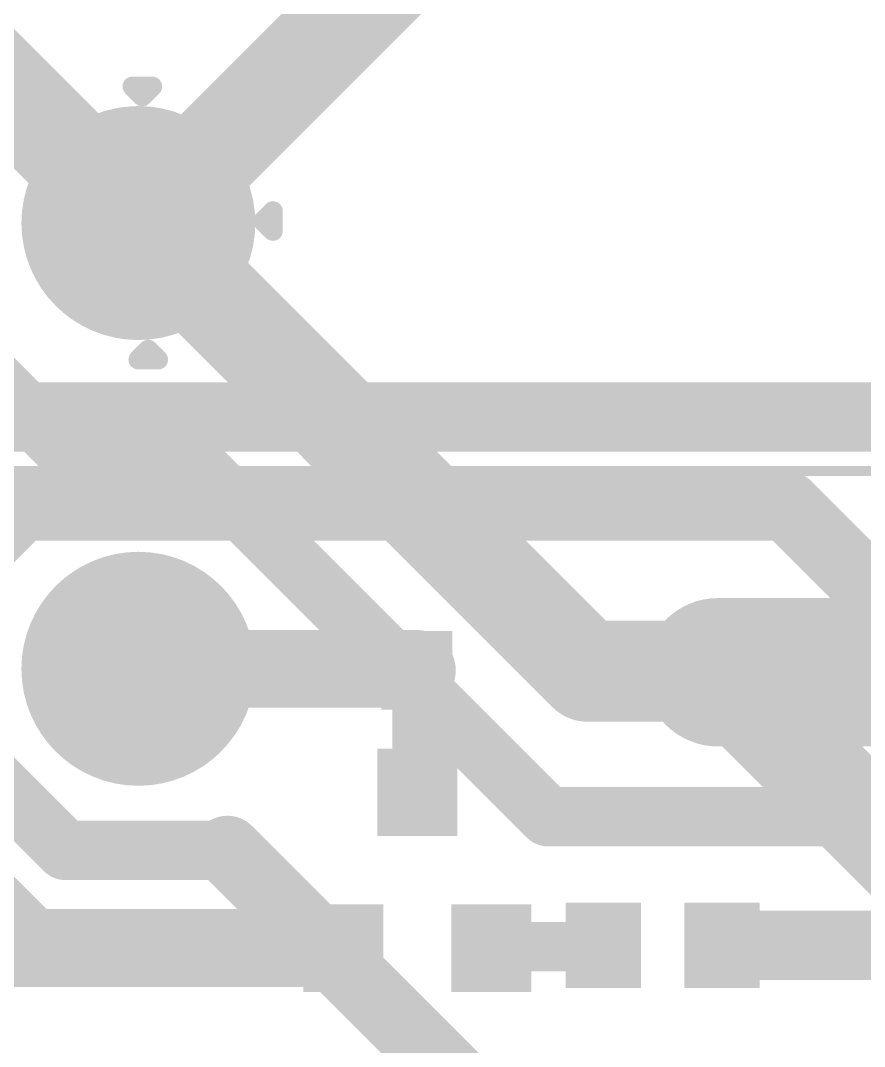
# Model space of a CAD drawing. Header units: millimetres. Extents: x 0 to 214, y 0 to 214.
# Drawn here: x 0.821 to 1.248, y 3.043 to 3.561 of the extents above; entities that cross this region are included whole.
import ezdxf

# ---------------------------------------------------------------- set-up
doc = ezdxf.new("R2010")
doc.units = ezdxf.units.MM
doc.header["$MEASUREMENT"] = 0
for name, color, linetype in [('BottomLayer', 5, 'Continuous'), ('BottomPaste', 16, 'Continuous'), ('BottomSolder', 6, 'Continuous'), ('MultiLayer', 9, 'Continuous'), ('PadHoleLayer', 156, 'Continuous'), ('TopLayer', 1, 'Continuous'), ('TopOverlay', 2, 'Continuous'), ('TopSolder', 216, 'Continuous'), ('ViaHoleLayer', 16, 'Continuous')]:
    doc.layers.add(name, color=color, linetype=linetype)

# ---------------------------------------------------------------- blocks, each defined once
blk = doc.blocks.new('DIP_8_18')
at = {"layer": 'BottomLayer'}
h = blk.add_hatch(color=5, dxfattribs=at)
edge = h.paths.add_edge_path()
edge.add_arc((0.15, 0.5), 0.05512, 0, 360)
at = {"layer": 'BottomSolder'}
h = blk.add_hatch(color=6, dxfattribs=at)
edge = h.paths.add_edge_path()
edge.add_arc((0.15, 0.5), 0.05912, 0, 360)
at = {"layer": 'MultiLayer'}
h = blk.add_hatch(color=9, dxfattribs=at)
edge = h.paths.add_edge_path()
edge.add_arc((0.15, 0.5), 0.05512, 0, 360)
at = {"layer": 'PadHoleLayer'}
h = blk.add_hatch(color=156, dxfattribs=at)
edge = h.paths.add_edge_path()
edge.add_arc((0.15, 0.5), 0.0315, 0, 360)
at = {"layer": 'TopLayer'}
h = blk.add_hatch(color=1, dxfattribs=at)
edge = h.paths.add_edge_path()
edge.add_arc((0.15, 0.5), 0.05512, 0, 360)
at = {"layer": 'TopSolder'}
h = blk.add_hatch(color=216, dxfattribs=at)
edge = h.paths.add_edge_path()
edge.add_arc((0.15, 0.5), 0.05912, 0, 360)
at = {"layer": 'TopOverlay', "const_width": 0.005}
blk.add_lwpolyline([(0.25, 0.593), (0.25, -0.553)], dxfattribs=at)
blk = doc.blocks.new('R___0603_B_73')
at = {"layer": 'BottomLayer'}
for points in [[(-0.045, -0.0175), (-0.045, 0.0175), (-0.015, 0.0175), (-0.015, -0.0175)], [(0.015, -0.0175), (0.015, 0.0175), (0.045, 0.0175), (0.045, -0.0175)]]:
    blk.add_hatch(color=5, dxfattribs=at).paths.add_polyline_path(points)
at = {"layer": 'BottomPaste'}
for points in [[(-0.045, -0.0175), (-0.045, 0.0175), (-0.015, 0.0175), (-0.015, -0.0175)], [(0.015, -0.0175), (0.015, 0.0175), (0.045, 0.0175), (0.045, -0.0175)]]:
    blk.add_hatch(color=16, dxfattribs=at).paths.add_polyline_path(points)
at = {"layer": 'BottomSolder'}
for points in [[(-0.049, -0.0215), (-0.049, 0.0215), (-0.011, 0.0215), (-0.011, -0.0215)], [(0.011, -0.0215), (0.011, 0.0215), (0.049, 0.0215), (0.049, -0.0215)]]:
    blk.add_hatch(color=6, dxfattribs=at).paths.add_polyline_path(points)
blk = doc.blocks.new('SOT_23_B_78')
at = {"layer": 'BottomLayer'}
for points in [[(-0.05354, 0.05748), (-0.02126, 0.05748), (-0.02126, 0.02126), (-0.05354, 0.02126)], [(0.02126, 0.05748), (0.05354, 0.05748), (0.05354, 0.02126), (0.02126, 0.02126)], [(-0.01614, -0.02126), (0.01614, -0.02126), (0.01614, -0.05748), (-0.01614, -0.05748)]]:
    blk.add_hatch(color=5, dxfattribs=at).paths.add_polyline_path(points)
at = {"layer": 'BottomPaste'}
for points in [[(-0.05354, 0.05748), (-0.02126, 0.05748), (-0.02126, 0.02126), (-0.05354, 0.02126)], [(0.02126, 0.05748), (0.05354, 0.05748), (0.05354, 0.02126), (0.02126, 0.02126)], [(-0.01614, -0.02126), (0.01614, -0.02126), (0.01614, -0.05748), (-0.01614, -0.05748)]]:
    blk.add_hatch(color=16, dxfattribs=at).paths.add_polyline_path(points)
at = {"layer": 'BottomSolder'}
for points in [[(-0.05754, 0.06148), (-0.01726, 0.06148), (-0.01726, 0.01726), (-0.05754, 0.01726)], [(0.01726, 0.06148), (0.05754, 0.06148), (0.05754, 0.01726), (0.01726, 0.01726)], [(-0.02014, -0.01726), (0.02014, -0.01726), (0.02014, -0.06148), (-0.02014, -0.06148)]]:
    blk.add_hatch(color=6, dxfattribs=at).paths.add_polyline_path(points)
blk = doc.blocks.new('DIP_8_84')
at = {"layer": 'BottomLayer'}
h = blk.add_hatch(color=5, dxfattribs=at)
edge = h.paths.add_edge_path()
edge.add_arc((-0.15, 0.5), 0.05512, 0, 360)
at = {"layer": 'BottomSolder'}
h = blk.add_hatch(color=6, dxfattribs=at)
edge = h.paths.add_edge_path()
edge.add_arc((-0.15, 0.5), 0.05912, 0, 360)
at = {"layer": 'MultiLayer'}
h = blk.add_hatch(color=9, dxfattribs=at)
edge = h.paths.add_edge_path()
edge.add_arc((-0.15, 0.5), 0.05512, 0, 360)
at = {"layer": 'PadHoleLayer'}
h = blk.add_hatch(color=156, dxfattribs=at)
edge = h.paths.add_edge_path()
edge.add_arc((-0.15, 0.5), 0.0315, 0, 360)
at = {"layer": 'TopLayer'}
h = blk.add_hatch(color=1, dxfattribs=at)
edge = h.paths.add_edge_path()
edge.add_arc((-0.15, 0.5), 0.05512, 0, 360)
at = {"layer": 'TopSolder'}
h = blk.add_hatch(color=216, dxfattribs=at)
edge = h.paths.add_edge_path()
edge.add_arc((-0.15, 0.5), 0.05912, 0, 360)
at = {"layer": 'TopOverlay'}
for points, const_width in [([(-0.254, 0.593), (-0.254, -0.553)], 0.005), ([(-0.219, 0.5), (-0.219, 0.49)], 0.01), ([(-0.219, 0.5), (-0.214, 0.495)], 0.01), ([(-0.081, 0.503), (-0.086, 0.498)], 0.01), ([(-0.086, 0.498), (-0.081, 0.493)], 0.01), ([(-0.081, 0.503), (-0.081, 0.493)], 0.01), ([(-0.214, 0.495), (-0.219, 0.49)], 0.01), ([(-0.149, 0.437), (-0.154, 0.432)], 0.01), ([(-0.149, 0.437), (-0.144, 0.432)], 0.01), ([(-0.154, 0.432), (-0.144, 0.432)], 0.01)]:
    blk.add_lwpolyline(points, dxfattribs=dict(at, const_width=const_width))
at = {"layer": 'TopOverlay', "const_width": 0.005}
for points in [[(-0.2215, 0.5, 1), (-0.2165, 0.5, 1)], [(-0.2215, 0.5, 1), (-0.2165, 0.5, 1)], [(-0.0885, 0.498, 1), (-0.0835, 0.498, 1)], [(-0.0885, 0.498, 1), (-0.0835, 0.498, 1)], [(-0.0835, 0.503, 1), (-0.0785, 0.503, 1)], [(-0.0835, 0.503, 1), (-0.0785, 0.503, 1)], [(-0.2165, 0.495, 1), (-0.2115, 0.495, 1)], [(-0.2165, 0.495, 1), (-0.2115, 0.495, 1)], [(-0.0835, 0.493, 1), (-0.0785, 0.493, 1)], [(-0.0835, 0.493, 1), (-0.0785, 0.493, 1)], [(-0.2215, 0.49, 1), (-0.2165, 0.49, 1)], [(-0.2215, 0.49, 1), (-0.2165, 0.49, 1)], [(-0.1515, 0.437, 1), (-0.1465, 0.437, 1)], [(-0.1515, 0.437, 1), (-0.1465, 0.437, 1)], [(-0.1565, 0.432, 1), (-0.1515, 0.432, 1)], [(-0.1565, 0.432, 1), (-0.1515, 0.432, 1)], [(-0.1465, 0.432, 1), (-0.1415, 0.432, 1)], [(-0.1465, 0.432, 1), (-0.1415, 0.432, 1)]]:
    blk.add_lwpolyline(points, format="xyb", close=True, dxfattribs=at)
blk = doc.blocks.new('SOD_323_B_89')
at = {"layer": 'BottomLayer'}
for points in [[(-0.02953, -0.01772), (-0.06102, -0.01772), (-0.06102, 0.01772), (-0.02953, 0.01772)], [(0.06102, -0.01772), (0.02953, -0.01772), (0.02953, 0.01772), (0.06102, 0.01772)]]:
    blk.add_hatch(color=5, dxfattribs=at).paths.add_polyline_path(points)
at = {"layer": 'BottomPaste'}
for points in [[(-0.02953, -0.01772), (-0.06102, -0.01772), (-0.06102, 0.01772), (-0.02953, 0.01772)], [(0.06102, -0.01772), (0.02953, -0.01772), (0.02953, 0.01772), (0.06102, 0.01772)]]:
    blk.add_hatch(color=16, dxfattribs=at).paths.add_polyline_path(points)
at = {"layer": 'BottomSolder'}
for points in [[(-0.02736, -0.01988), (-0.06319, -0.01988), (-0.06319, 0.01988), (-0.02736, 0.01988)], [(0.06319, -0.01988), (0.02736, -0.01988), (0.02736, 0.01988), (0.06319, 0.01988)]]:
    blk.add_hatch(color=6, dxfattribs=at).paths.add_polyline_path(points)

msp = doc.modelspace()

# ---------------------------------------------------------------- hatches: boundary and pattern name
at = {"layer": 'BottomLayer'}
h = msp.add_hatch(color=5, dxfattribs=at)
edge = h.paths.add_edge_path()
edge.add_arc((1.174, 3.232), 0.0315, 0, 360)
msp.add_hatch(color=5, dxfattribs=at).paths.add_polyline_path([(0.8395, 3.1075), (0.72, 3.227), (0.66, 3.167), (0.7795, 3.0475)])
h = msp.add_hatch(color=5, dxfattribs=at)
edge = h.paths.add_edge_path()
edge.add_arc((0.926, 3.142), 0.01181, 0, 360)
h = msp.add_hatch(color=5, dxfattribs=at)
edge = h.paths.add_edge_path()
edge.add_arc((1.216, 3.094), 0.01181, 0, 360)
at = {"layer": 'BottomSolder'}
h = msp.add_hatch(color=6, dxfattribs=at)
edge = h.paths.add_edge_path()
edge.add_arc((1.174, 3.232), 0.01575, 0, 360)
h = msp.add_hatch(color=6, dxfattribs=at)
edge = h.paths.add_edge_path()
edge.add_arc((0.926, 3.142), 0.00591, 0, 360)
h = msp.add_hatch(color=6, dxfattribs=at)
edge = h.paths.add_edge_path()
edge.add_arc((1.216, 3.094), 0.00591, 0, 360)
at = {"layer": 'TopLayer'}
h = msp.add_hatch(color=1, dxfattribs=at)
edge = h.paths.add_edge_path()
edge.add_arc((1.174, 3.232), 0.0315, 0, 360)
h = msp.add_hatch(color=1, dxfattribs=at)
edge = h.paths.add_edge_path()
edge.add_arc((0.926, 3.142), 0.01181, 0, 360)
h = msp.add_hatch(color=1, dxfattribs=at)
edge = h.paths.add_edge_path()
edge.add_arc((1.216, 3.094), 0.01181, 0, 360)
at = {"layer": 'TopSolder'}
h = msp.add_hatch(color=216, dxfattribs=at)
edge = h.paths.add_edge_path()
edge.add_arc((1.174, 3.232), 0.01575, 0, 360)
h = msp.add_hatch(color=216, dxfattribs=at)
edge = h.paths.add_edge_path()
edge.add_arc((0.926, 3.142), 0.00591, 0, 360)
h = msp.add_hatch(color=216, dxfattribs=at)
edge = h.paths.add_edge_path()
edge.add_arc((1.216, 3.094), 0.00591, 0, 360)
at = {"layer": 'ViaHoleLayer'}
h = msp.add_hatch(color=16, dxfattribs=at)
edge = h.paths.add_edge_path()
edge.add_arc((1.174, 3.232), 0.01575, 0, 360)
h = msp.add_hatch(color=16, dxfattribs=at)
edge = h.paths.add_edge_path()
edge.add_arc((0.926, 3.142), 0.00591, 0, 360)
h = msp.add_hatch(color=16, dxfattribs=at)
edge = h.paths.add_edge_path()
edge.add_arc((1.216, 3.094), 0.00591, 0, 360)

# ---------------------------------------------------------------- linework, layer by layer
at = {"layer": 'BottomLayer'}
for points, const_width in [([(0.795, 3.361), (1.55375, 3.361)], 0.035), ([(0.8, 3.294), (0.822, 3.316)], 0.035), ([(0.822, 3.316), (1.209, 3.316)], 0.035), ([(1.209, 3.316), (1.481, 3.044)], 0.035), ([(0.68498, 3.30102), (0.844, 3.142)], 0.03), ([(1.11228, 3.233), (1.172, 3.233)], 0.05), ([(1.174, 3.232), (1.315, 3.091)], 0.05), ([(0.881, 3.23375), (1.02097, 3.23375)], 0.03937), ([(1.02097, 3.23375), (1.02172, 3.233)], 0.03937), ([(1.02172, 3.233), (1.02186, 3.23286)], 0.025), ([(1.02186, 3.17149), (1.02186, 3.23286)], 0.025), ([(1.02186, 3.17149), (1.022, 3.17135)], 0.025), ([(0.844, 3.142), (0.926, 3.142)], 0.03), ([(0.76939, 3.09261), (0.9846, 3.09261)], 0.03937), ([(1.1785, 3.094), (1.216, 3.094)], 0.035), ([(1.0594, 3.09261), (1.0601, 3.09331)], 0.025), ([(1.0601, 3.09331), (1.11531, 3.09331)], 0.025), ([(1.11531, 3.09331), (1.116, 3.094)], 0.025), ([(1.176, 3.0915), (1.1785, 3.094)], 0.02), ([(1.176, 3.0915), (1.176, 3.094)], 0.012)]:
    msp.add_lwpolyline(points, dxfattribs=dict(at, const_width=const_width))
for points, const_width in [([(0.81325, 3.316, 1), (0.83075, 3.316, 1)], 0.0175), ([(0.81325, 3.316, 1), (0.83075, 3.316, 1)], 0.0175), ([(1.20025, 3.316, 1), (1.21775, 3.316, 1)], 0.0175), ([(1.20025, 3.316, 1), (1.21775, 3.316, 1)], 0.0175), ([(1.09978, 3.233, 1), (1.12478, 3.233, 1)], 0.025), ([(1.1595, 3.233, 1), (1.1845, 3.233, 1)], 0.025), ([(1.1615, 3.232, 1), (1.1865, 3.232, 1)], 0.025), ([(0.87116, 3.23375, 1), (0.89084, 3.23375, 1)], 0.01969), ([(1.01113, 3.23375, 1), (1.03082, 3.23375, 1)], 0.01969), ([(1.01113, 3.23375, 1), (1.03082, 3.23375, 1)], 0.01969), ([(1.01188, 3.233, 1), (1.03157, 3.233, 1)], 0.01969), ([(1.01547, 3.233, 1), (1.02797, 3.233, 1)], 0.0125), ([(1.01561, 3.23286, 1), (1.02811, 3.23286, 1)], 0.0125), ([(1.01561, 3.23286, 1), (1.02811, 3.23286, 1)], 0.0125), ([(1.01561, 3.17149, 1), (1.02811, 3.17149, 1)], 0.0125), ([(1.01561, 3.17149, 1), (1.02811, 3.17149, 1)], 0.0125), ([(1.01575, 3.17135, 1), (1.02825, 3.17135, 1)], 0.0125), ([(0.8365, 3.142, 1), (0.8515, 3.142, 1)], 0.015), ([(0.8365, 3.142, 1), (0.8515, 3.142, 1)], 0.015), ([(0.9185, 3.142, 1), (0.9335, 3.142, 1)], 0.015), ([(0.97476, 3.09261, 1), (0.99444, 3.09261, 1)], 0.01969), ([(1.16975, 3.094, 1), (1.18725, 3.094, 1)], 0.0175), ([(1.20725, 3.094, 1), (1.22475, 3.094, 1)], 0.0175), ([(1.05385, 3.09331, 1), (1.06635, 3.09331, 1)], 0.0125), ([(1.05385, 3.09331, 1), (1.06635, 3.09331, 1)], 0.0125), ([(1.10906, 3.09331, 1), (1.12156, 3.09331, 1)], 0.0125), ([(1.10906, 3.09331, 1), (1.12156, 3.09331, 1)], 0.0125), ([(1.10975, 3.094, 1), (1.12225, 3.094, 1)], 0.0125), ([(1.05315, 3.09261, 1), (1.06565, 3.09261, 1)], 0.0125), ([(1.171, 3.0915, 1), (1.181, 3.0915, 1)], 0.01), ([(1.1735, 3.094, 1), (1.1835, 3.094, 1)], 0.01), ([(1.173, 3.094, 1), (1.179, 3.094, 1)], 0.006), ([(1.173, 3.0915, 1), (1.179, 3.0915, 1)], 0.006)]:
    msp.add_lwpolyline(points, format="xyb", close=True, dxfattribs=dict(at, const_width=const_width))
at = {"layer": 'TopLayer'}
for points, const_width in [([(0.883, 3.459), (1.11, 3.686)], 0.05), ([(0.7327, 3.6073), (0.881, 3.459)], 0.05), ([(0.881, 3.459), (1.108, 3.232)], 0.05), ([(0.741, 3.447), (0.855, 3.333)], 0.03), ([(0.855, 3.333), (0.914, 3.333)], 0.03), ([(0.914, 3.333), (1.088, 3.159)], 0.03), ([(1.174, 3.232), (1.3, 3.232)], 0.075), ([(1.108, 3.232), (1.174, 3.232)], 0.05), ([(1.088, 3.159), (1.40625, 3.159)], 0.03), ([(0.926, 3.142), (1.06, 3.008)], 0.035), ([(1.207, 3.094), (1.216, 3.094)], 0.035), ([(1.216, 3.094), (1.288, 3.094)], 0.035)]:
    msp.add_lwpolyline(points, dxfattribs=dict(at, const_width=const_width))
for points, const_width in [([(0.8685, 3.459, 1), (0.8935, 3.459, 1)], 0.025), ([(0.8685, 3.459, 1), (0.8935, 3.459, 1)], 0.025), ([(0.8705, 3.459, 1), (0.8955, 3.459, 1)], 0.025), ([(0.8475, 3.333, 1), (0.8625, 3.333, 1)], 0.015), ([(0.8475, 3.333, 1), (0.8625, 3.333, 1)], 0.015), ([(0.9065, 3.333, 1), (0.9215, 3.333, 1)], 0.015), ([(0.9065, 3.333, 1), (0.9215, 3.333, 1)], 0.015), ([(1.15525, 3.232, 1), (1.19275, 3.232, 1)], 0.0375), ([(1.0955, 3.232, 1), (1.1205, 3.232, 1)], 0.025), ([(1.0955, 3.232, 1), (1.1205, 3.232, 1)], 0.025), ([(1.1615, 3.232, 1), (1.1865, 3.232, 1)], 0.025), ([(1.0805, 3.159, 1), (1.0955, 3.159, 1)], 0.015), ([(1.0805, 3.159, 1), (1.0955, 3.159, 1)], 0.015), ([(0.91725, 3.142, 1), (0.93475, 3.142, 1)], 0.0175), ([(1.19825, 3.094, 1), (1.21575, 3.094, 1)], 0.0175), ([(1.20725, 3.094, 1), (1.22475, 3.094, 1)], 0.0175), ([(1.20725, 3.094, 1), (1.22475, 3.094, 1)], 0.0175)]:
    msp.add_lwpolyline(points, format="xyb", close=True, dxfattribs=dict(at, const_width=const_width))

# ---------------------------------------------------------------- block references
for name, p, rotation in [('DIP_8_84', (1.381, 3.609), 90), ('DIP_8_18', (1.381, 3.08375), 90), ('SOD_323_B_89', (1.067, 3.233), 180), ('SOT_23_B_78', (1.022, 3.13198), 180), ('R___0603_B_73', (1.146, 3.094), 180)]:
    msp.add_blockref(name, p, dxfattribs=dict(rotation=rotation))

doc.saveas('drawing.dxf')
